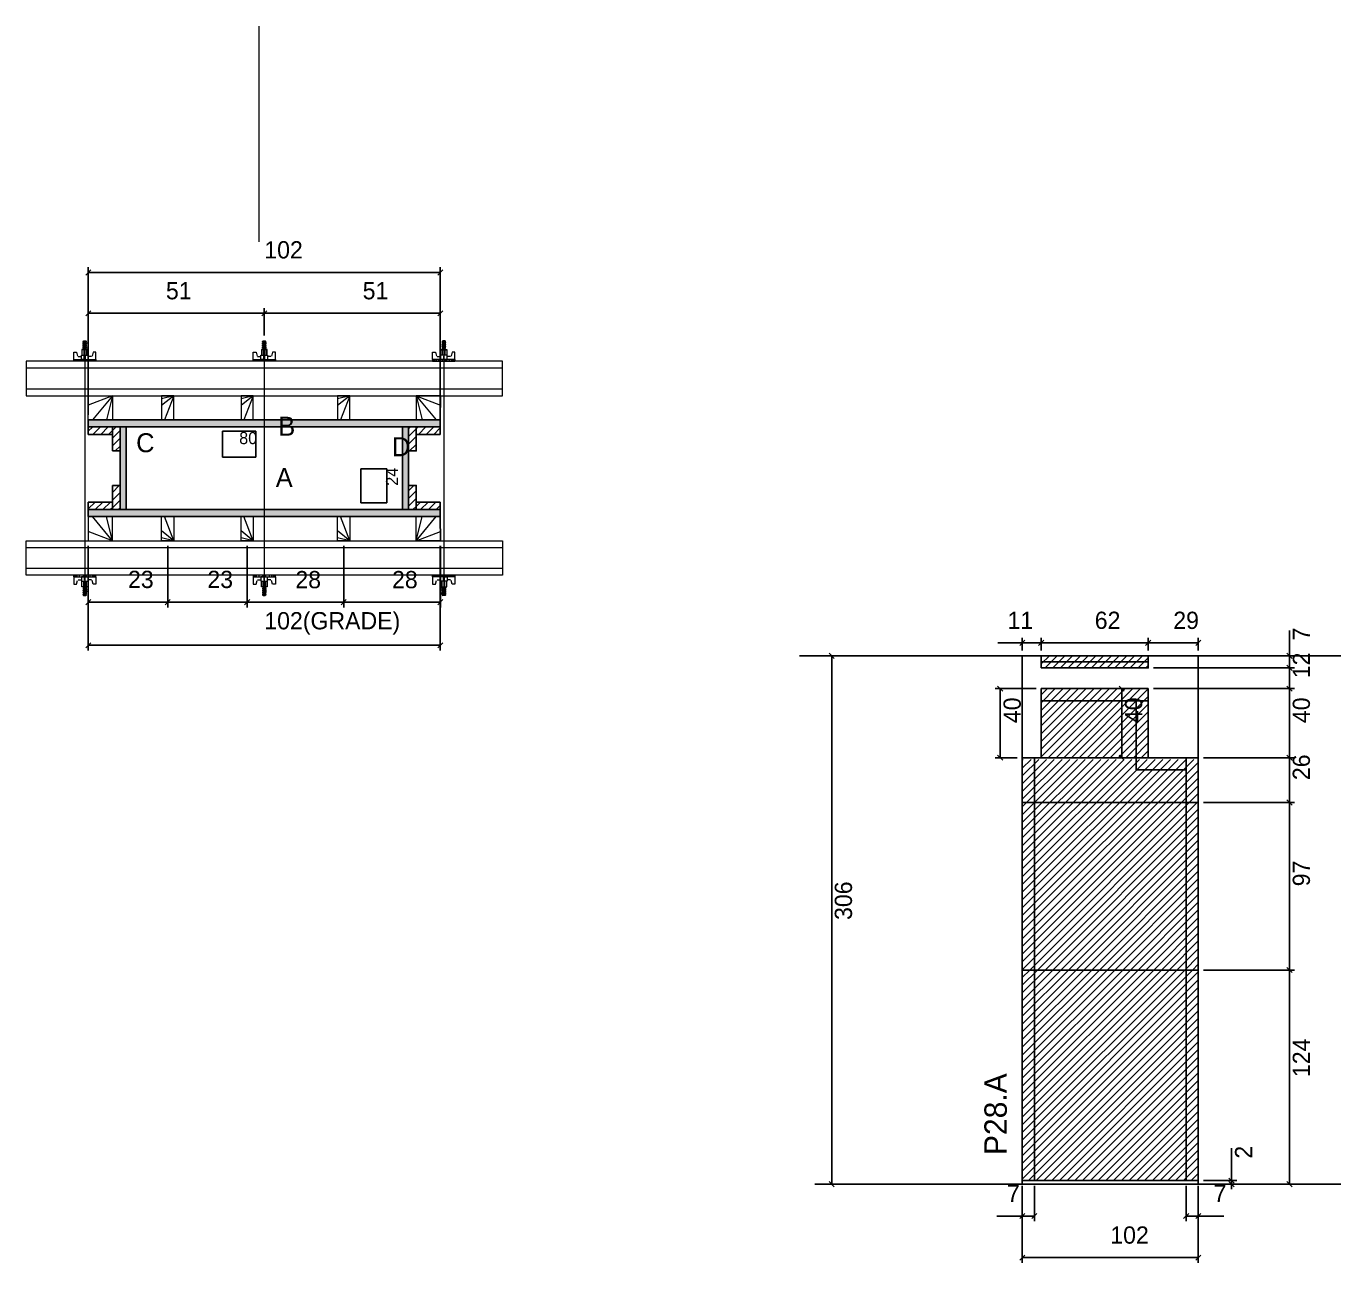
# Model space of a CAD drawing. Header units: metres. Extents: x 4162 to 5533, y 2796 to 3513.
# Drawn here: x 4162 to 4920, y 2796 to 3513 of the extents above; entities that cross this region are included whole.
import ezdxf

# ---------------------------------------------------------------- set-up
doc = ezdxf.new("R2010")
doc.units = ezdxf.units.M
for name, color, linetype in [('CHAPA', 7, 'Continuous'), ('COTA', 7, 'Continuous'), ('Hachura', 7, 'Continuous'), ('Madeira', 7, 'Continuous'), ('NIVEL 2° PAV.', 7, 'Continuous'), ('Nível', 7, 'Continuous'), ('Painéis', 7, 'Continuous'), ('Perfil Metálico', 7, 'Continuous'), ('SARR_2.2x7', 7, 'Continuous'), ('SARRAFO', 7, 'Continuous'), ('Texto Seção', 7, 'Continuous'), ('TEXTO_GERAL', 7, 'Continuous')]:
    doc.layers.add(name, color=color, linetype=linetype)

msp = doc.modelspace()

# ---------------------------------------------------------------- hatches: boundary and pattern name
at = {"layer": 'Hachura'}
h = msp.add_hatch(color=7, dxfattribs=at)
h.dxf.hatch_style = 1
h.paths.add_polyline_path([(4198.39, 3280.51), (4198.39, 3284.51), (4402.39, 3284.51), (4402.39, 3280.51), (4198.39, 3280.51)])
h = msp.add_hatch(color=7, dxfattribs=at)
h.dxf.hatch_style = 1
h.paths.add_polyline_path([(4198.39, 3280.51), (4198.39, 3284.51), (4402.39, 3284.51), (4402.39, 3280.51), (4198.39, 3280.51)])
h = msp.add_hatch(dxfattribs=at)
h.set_pattern_fill('ANSI31')
h.paths.add_polyline_path([(4212.39, 3280.51), (4212.39, 3276.11), (4198.39, 3276.11), (4198.39, 3280.51), (4212.39, 3280.51)])
h = msp.add_hatch(dxfattribs=at)
h.set_pattern_fill('ANSI31')
h.paths.add_polyline_path([(4216.79, 3280.51), (4212.39, 3280.51), (4212.39, 3266.51), (4216.79, 3266.51), (4216.79, 3280.51)])
h = msp.add_hatch(color=7, dxfattribs=at)
h.dxf.hatch_style = 1
h.paths.add_polyline_path([(4220.39, 3280.51), (4216.79, 3280.51), (4216.79, 3232.51), (4220.39, 3232.51), (4220.39, 3280.51)])
h = msp.add_hatch(color=7, dxfattribs=at)
h.dxf.hatch_style = 1
h.paths.add_polyline_path([(4220.39, 3280.51), (4216.79, 3280.51), (4216.79, 3232.51), (4220.39, 3232.51), (4220.39, 3280.51)])
h = msp.add_hatch(color=7, dxfattribs=at)
h.dxf.hatch_style = 1
h.paths.add_polyline_path([(4383.99, 3280.51), (4380.39, 3280.51), (4380.39, 3232.51), (4383.99, 3232.51), (4383.99, 3280.51)])
h = msp.add_hatch(color=7, dxfattribs=at)
h.dxf.hatch_style = 1
h.paths.add_polyline_path([(4383.99, 3280.51), (4380.39, 3280.51), (4380.39, 3232.51), (4383.99, 3232.51), (4383.99, 3280.51)])
h = msp.add_hatch(dxfattribs=at)
h.set_pattern_fill('ANSI31')
h.paths.add_polyline_path([(4388.39, 3280.51), (4383.99, 3280.51), (4383.99, 3266.51), (4388.39, 3266.51), (4388.39, 3280.51)])
h = msp.add_hatch(dxfattribs=at)
h.set_pattern_fill('ANSI31')
h.paths.add_polyline_path([(4388.39, 3280.51), (4388.39, 3276.11), (4402.39, 3276.11), (4402.39, 3280.51), (4388.39, 3280.51)])
h = msp.add_hatch(dxfattribs=at)
h.set_pattern_fill('ANSI31')
h.paths.add_polyline_path([(4216.79, 3232.51), (4212.39, 3232.51), (4212.39, 3246.51), (4216.79, 3246.51), (4216.79, 3232.51)])
h = msp.add_hatch(dxfattribs=at)
h.set_pattern_fill('ANSI31')
h.paths.add_polyline_path([(4388.39, 3232.51), (4383.99, 3232.51), (4383.99, 3246.51), (4388.39, 3246.51), (4388.39, 3232.51)])
h = msp.add_hatch(dxfattribs=at)
h.set_pattern_fill('ANSI31')
h.paths.add_polyline_path([(4212.39, 3232.51), (4212.39, 3236.91), (4198.39, 3236.91), (4198.39, 3232.51), (4212.39, 3232.51)])
h = msp.add_hatch(dxfattribs=at)
h.set_pattern_fill('ANSI31')
h.paths.add_polyline_path([(4388.39, 3232.51), (4388.39, 3236.91), (4402.39, 3236.91), (4402.39, 3232.51), (4388.39, 3232.51)])
h = msp.add_hatch(color=7, dxfattribs=at)
h.dxf.hatch_style = 1
h.paths.add_polyline_path([(4198.39, 3232.51), (4198.39, 3228.51), (4402.39, 3228.51), (4402.39, 3232.51), (4198.39, 3232.51)])
h = msp.add_hatch(color=7, dxfattribs=at)
h.dxf.hatch_style = 1
h.paths.add_polyline_path([(4198.39, 3232.51), (4198.39, 3228.51), (4402.39, 3228.51), (4402.39, 3232.51), (4198.39, 3232.51)])
h = msp.add_hatch(dxfattribs=at)
h.set_pattern_fill('ANSI31')
h.paths.add_polyline_path([(4812.61, 3147.85), (4750.61, 3147.85), (4750.61, 3140.85), (4812.61, 3140.85), (4812.61, 3147.85)])
h = msp.add_hatch(dxfattribs=at)
h.set_pattern_fill('ANSI31')
h.paths.add_polyline_path([(4812.61, 3128.85), (4750.61, 3128.85), (4750.61, 3088.85), (4812.61, 3088.85), (4812.61, 3128.85)])
h = msp.add_hatch(dxfattribs=at)
h.set_pattern_fill('ANSI31')
h.paths.add_polyline_path([(4841.61, 3087.85), (4739.61, 3087.85), (4739.61, 2965.85), (4841.61, 2965.85), (4841.61, 3087.85)])
h = msp.add_hatch(dxfattribs=at)
h.set_pattern_fill('ANSI31')
h.paths.add_polyline_path([(4841.61, 2965.85), (4739.61, 2965.85), (4739.61, 2843.85), (4841.61, 2843.85), (4841.61, 2965.85)])

# ---------------------------------------------------------------- linework, layer by layer
at = {"layer": 'CHAPA', "color": 1, "lineweight": 25}
for points in [[(4198.39, 3280.51), (4198.39, 3284.51), (4402.39, 3284.51), (4402.39, 3280.51)], [(4198.39, 3280.51), (4198.39, 3284.51), (4402.39, 3284.51), (4402.39, 3280.51)], [(4220.39, 3280.51), (4216.79, 3280.51), (4216.79, 3232.51), (4220.39, 3232.51)], [(4220.39, 3280.51), (4216.79, 3280.51), (4216.79, 3232.51), (4220.39, 3232.51)], [(4383.99, 3280.51), (4380.39, 3280.51), (4380.39, 3232.51), (4383.99, 3232.51)], [(4383.99, 3280.51), (4380.39, 3280.51), (4380.39, 3232.51), (4383.99, 3232.51)], [(4198.39, 3232.51), (4198.39, 3228.51), (4402.39, 3228.51), (4402.39, 3232.51)], [(4198.39, 3232.51), (4198.39, 3228.51), (4402.39, 3228.51), (4402.39, 3232.51)]]:
    msp.add_lwpolyline(points, close=True, dxfattribs=at)
at = {"layer": 'COTA', "color": 241, "lineweight": 25}
for p, q in [((4198.39, 3287.51), (4198.39, 3372.92)), ((4402.39, 3287.51), (4402.39, 3372.92)), ((4402.39, 3369.92), (4198.39, 3369.92)), ((4198.39, 3321.51), (4198.39, 3349.24)), ((4198.39, 3346.24), (4300.39, 3346.24)), ((4300.39, 3333.32), (4300.39, 3349.24)), ((4300.39, 3333.32), (4300.39, 3349.24)), ((4402.39, 3346.24), (4300.39, 3346.24)), ((4402.39, 3321.51), (4402.39, 3349.24)), ((4198.39, 3211.51), (4198.39, 3150.95)), ((4198.41, 3211.5), (4198.41, 3175.89)), ((4244.4, 3211.5), (4244.4, 3175.89)), ((4244.4, 3211.5), (4244.4, 3175.89)), ((4290.41, 3211.5), (4290.41, 3175.89)), ((4290.41, 3211.5), (4290.41, 3175.89)), ((4346.4, 3211.5), (4346.4, 3175.89)), ((4346.4, 3211.5), (4346.4, 3175.89)), ((4402.39, 3211.51), (4402.39, 3150.95)), ((4402.4, 3211.5), (4402.4, 3175.89)), ((4198.41, 3178.89), (4244.4, 3178.89)), ((4244.4, 3178.89), (4290.41, 3178.89)), ((4290.41, 3178.89), (4346.4, 3178.89)), ((4346.4, 3178.89), (4402.4, 3178.89)), ((4402.39, 3153.95), (4198.39, 3153.95)), ((4841.61, 3147.85), (4739.61, 3147.85)), ((4739.61, 3088.85), (4739.61, 3147.85)), ((4841.61, 3088.85), (4841.61, 3147.85))]:
    msp.add_line(p, q, dxfattribs=at)
at = {"layer": 'COTA', "color": 0, "lineweight": 25}
for p, q in [((4199.89, 3371.42), (4196.89, 3368.42)), ((4400.89, 3368.42), (4403.89, 3371.42)), ((4199.89, 3347.74), (4196.89, 3344.74)), ((4301.89, 3347.74), (4298.89, 3344.74)), ((4298.89, 3344.74), (4301.89, 3347.74)), ((4400.89, 3344.74), (4403.89, 3347.74)), ((4199.91, 3180.39), (4196.91, 3177.39)), ((4242.9, 3177.39), (4245.9, 3180.39)), ((4245.9, 3180.39), (4242.9, 3177.39)), ((4288.91, 3177.39), (4291.91, 3180.39)), ((4291.91, 3180.39), (4288.91, 3177.39)), ((4344.9, 3177.39), (4347.9, 3180.39)), ((4347.9, 3180.39), (4344.9, 3177.39)), ((4400.9, 3177.39), (4403.9, 3180.39)), ((4199.89, 3155.45), (4196.89, 3152.45)), ((4400.89, 3152.45), (4403.89, 3155.45)), ((4741.11, 3156.83), (4738.11, 3153.83)), ((4749.11, 3153.83), (4752.11, 3156.83)), ((4752.11, 3156.83), (4749.11, 3153.83)), ((4811.11, 3153.83), (4814.11, 3156.83)), ((4814.11, 3156.83), (4811.11, 3153.83)), ((4840.11, 3153.83), (4843.11, 3156.83)), ((4895.91, 3146.35), (4892.91, 3149.35)), ((4895.91, 3139.35), (4892.91, 3142.35)), ((4892.91, 3142.35), (4895.91, 3139.35)), ((4728.34, 3127.35), (4725.34, 3130.35)), ((4798.73, 3127.35), (4795.73, 3130.35)), ((4895.91, 3127.35), (4892.91, 3130.35)), ((4892.91, 3130.35), (4895.91, 3127.35)), ((4725.34, 3090.35), (4728.34, 3087.35)), ((4795.73, 3090.35), (4798.73, 3087.35)), ((4892.91, 3090.35), (4895.91, 3087.35)), ((4895.91, 3061.35), (4892.91, 3064.35)), ((4892.91, 2967.35), (4895.91, 2964.35)), ((4895.91, 2964.35), (4892.91, 2967.35)), ((4859.36, 2845.35), (4862.36, 2842.35)), ((4862.36, 2840.35), (4859.36, 2843.35)), ((4892.91, 2843.35), (4895.91, 2840.35)), ((4741.11, 2824.84), (4738.11, 2821.84)), ((4745.11, 2821.84), (4748.11, 2824.84)), ((4836.11, 2824.84), (4833.11, 2821.84)), ((4840.11, 2821.84), (4843.11, 2824.84)), ((4741.11, 2800.74), (4738.11, 2797.74)), ((4840.11, 2797.74), (4843.11, 2800.74))]:
    msp.add_line(p, q, dxfattribs=at)
at = {"layer": 'COTA', "color": 180, "lineweight": 25}
for p, q in [((4295.5, 3277.97), (4276.17, 3277.97)), ((4276.17, 3277.97), (4276.17, 3262.97)), ((4295.5, 3262.97), (4295.5, 3277.97)), ((4276.17, 3262.97), (4295.5, 3262.97)), ((4371.39, 3256.2), (4356.39, 3256.2)), ((4356.39, 3256.2), (4356.39, 3236.53)), ((4371.39, 3236.53), (4371.39, 3256.2)), ((4356.39, 3236.53), (4371.39, 3236.53))]:
    msp.add_line(p, q, dxfattribs=at)
at = {"layer": 'COTA', "color": 4, "lineweight": 25}
for p, q in [((4894.41, 3147.85), (4894.41, 3162.58)), ((4739.61, 3155.33), (4725.52, 3155.33)), ((4739.61, 3150.85), (4739.61, 3158.33)), ((4750.61, 3155.33), (4739.61, 3155.33)), ((4750.61, 3150.85), (4750.61, 3158.33)), ((4750.61, 3150.85), (4750.61, 3158.33)), ((4812.61, 3155.33), (4750.61, 3155.33)), ((4812.61, 3150.85), (4812.61, 3158.33)), ((4812.61, 3150.85), (4812.61, 3158.33)), ((4812.61, 3155.33), (4841.61, 3155.33)), ((4841.61, 3150.85), (4841.61, 3158.33)), ((4844.61, 3147.85), (4897.41, 3147.85)), ((4894.41, 3140.85), (4894.41, 3147.85)), ((4815.61, 3140.85), (4897.41, 3140.85)), ((4815.61, 3140.85), (4897.41, 3140.85)), ((4894.41, 3128.85), (4894.41, 3140.85)), ((4747.61, 3128.85), (4723.84, 3128.85)), ((4726.84, 3088.85), (4726.84, 3128.85)), ((4809.61, 3128.85), (4794.23, 3128.85)), ((4797.23, 3128.85), (4797.23, 3088.85)), ((4815.61, 3128.85), (4897.41, 3128.85)), ((4815.61, 3128.85), (4897.41, 3128.85)), ((4894.41, 3088.85), (4894.41, 3128.85)), ((4736.61, 3088.85), (4723.84, 3088.85)), ((4802.61, 3088.85), (4794.23, 3088.85)), ((4844.61, 3088.85), (4897.41, 3088.85)), ((4844.61, 3062.85), (4897.41, 3062.85)), ((4894.41, 2965.85), (4894.41, 3062.85)), ((4844.61, 2965.85), (4897.41, 2965.85)), ((4844.61, 2965.85), (4897.41, 2965.85)), ((4894.41, 2841.85), (4894.41, 2965.85)), ((4860.86, 2843.85), (4860.86, 2862.65)), ((4844.61, 2843.85), (4863.86, 2843.85)), ((4844.61, 2841.85), (4863.86, 2841.85)), ((4844.61, 2841.85), (4897.41, 2841.85)), ((4860.86, 2841.85), (4860.86, 2843.85)), ((4860.86, 2841.85), (4860.86, 2838.85)), ((4739.61, 2840.85), (4739.61, 2796.24)), ((4739.61, 2838.85), (4739.61, 2820.34)), ((4746.61, 2840.85), (4746.61, 2820.34)), ((4834.61, 2840.85), (4834.61, 2820.34)), ((4841.61, 2840.85), (4841.61, 2796.24)), ((4841.61, 2838.85), (4841.61, 2820.34)), ((4739.61, 2823.34), (4724.87, 2823.34)), ((4746.61, 2823.34), (4739.61, 2823.34)), ((4834.61, 2823.34), (4841.61, 2823.34)), ((4841.61, 2823.34), (4856.34, 2823.34)), ((4841.61, 2799.24), (4739.61, 2799.24))]:
    msp.add_line(p, q, dxfattribs=at)
at = {"layer": 'Hachura', "color": 0, "lineweight": 9}
for p, q in [((4197.39, 3328.27), (4195.25, 3329.34)), ((4197.39, 3327.11), (4195.25, 3328.18)), ((4197.39, 3325.95), (4195.25, 3327.02)), ((4195.28, 3329.58), (4197.45, 3328.5)), ((4195.28, 3328.42), (4197.45, 3327.34)), ((4195.28, 3327.26), (4197.45, 3326.17)), ((4195.35, 3329.99), (4195.67, 3330.32)), ((4195.35, 3329.67), (4195.35, 3329.99)), ((4197.29, 3329.99), (4195.35, 3329.99)), ((4195.35, 3329.67), (4197.29, 3328.7)), ((4195.35, 3329.67), (4197.29, 3328.7)), ((4195.35, 3328.51), (4195.35, 3329.16)), ((4197.29, 3328.19), (4195.35, 3329.16)), ((4195.35, 3328.51), (4197.29, 3327.54)), ((4195.35, 3327.35), (4195.35, 3328)), ((4197.29, 3327.03), (4195.35, 3328)), ((4195.35, 3327.78), (4195.35, 3328)), ((4195.35, 3327.35), (4197.29, 3326.38)), ((4195.35, 3326.19), (4195.35, 3326.83)), ((4197.29, 3325.87), (4195.35, 3326.83)), ((4195.67, 3330.32), (4196.96, 3330.32)), ((4197.29, 3329.35), (4196, 3329.99)), ((4197.39, 3329.43), (4196.26, 3329.99)), ((4196.77, 3329.99), (4197.45, 3329.66)), ((4197.29, 3329.99), (4196.96, 3330.32)), ((4197.03, 3329.99), (4197.29, 3329.87)), ((4197.29, 3329.35), (4197.29, 3328.7)), ((4197.29, 3327.54), (4197.29, 3328.19)), ((4197.29, 3326.82), (4197.29, 3327.03)), ((4197.29, 3326.82), (4197.29, 3326.38)), ((4301.39, 3328.27), (4299.25, 3329.34)), ((4301.39, 3327.11), (4299.25, 3328.18)), ((4301.39, 3325.95), (4299.25, 3327.02)), ((4299.28, 3329.58), (4301.45, 3328.5)), ((4299.28, 3328.42), (4301.45, 3327.34)), ((4299.28, 3327.26), (4301.45, 3326.17)), ((4299.35, 3329.99), (4299.67, 3330.32)), ((4299.35, 3329.67), (4299.35, 3329.99)), ((4301.29, 3329.99), (4299.35, 3329.99)), ((4299.35, 3329.67), (4301.29, 3328.7)), ((4299.35, 3329.67), (4301.29, 3328.7)), ((4299.35, 3328.51), (4299.35, 3329.16)), ((4301.29, 3328.19), (4299.35, 3329.16)), ((4299.35, 3328.51), (4301.29, 3327.54)), ((4299.35, 3327.35), (4299.35, 3328)), ((4301.29, 3327.03), (4299.35, 3328)), ((4299.35, 3327.78), (4299.35, 3328)), ((4299.35, 3327.35), (4301.29, 3326.38)), ((4299.35, 3326.19), (4299.35, 3326.83)), ((4301.29, 3325.87), (4299.35, 3326.83)), ((4299.67, 3330.32), (4300.96, 3330.32)), ((4301.29, 3329.35), (4300, 3329.99)), ((4301.39, 3329.43), (4300.26, 3329.99)), ((4300.77, 3329.99), (4301.45, 3329.66)), ((4301.29, 3329.99), (4300.96, 3330.32)), ((4301.03, 3329.99), (4301.29, 3329.87)), ((4301.29, 3329.35), (4301.29, 3328.7)), ((4301.29, 3327.54), (4301.29, 3328.19)), ((4301.29, 3326.82), (4301.29, 3327.03)), ((4301.29, 3326.82), (4301.29, 3326.38)), ((4404, 3329.99), (4403.33, 3329.66)), ((4405.49, 3329.58), (4403.33, 3328.5)), ((4405.49, 3328.42), (4403.33, 3327.34)), ((4405.49, 3327.26), (4403.33, 3326.17)), ((4403.39, 3329.43), (4404.52, 3329.99)), ((4403.39, 3328.27), (4405.53, 3329.34)), ((4403.39, 3327.11), (4405.53, 3328.18)), ((4403.39, 3325.95), (4405.53, 3327.02)), ((4403.49, 3329.99), (4403.81, 3330.32)), ((4403.74, 3329.99), (4403.49, 3329.87)), ((4403.49, 3329.35), (4404.78, 3329.99)), ((4403.49, 3329.99), (4405.42, 3329.99)), ((4405.42, 3329.67), (4403.49, 3328.7)), ((4405.42, 3329.67), (4403.49, 3328.7)), ((4403.49, 3329.35), (4403.49, 3328.7)), ((4403.49, 3328.19), (4405.42, 3329.16)), ((4405.42, 3328.51), (4403.49, 3327.54)), ((4403.49, 3327.54), (4403.49, 3328.19)), ((4403.49, 3327.03), (4405.42, 3328)), ((4405.42, 3327.35), (4403.49, 3326.38)), ((4403.49, 3326.82), (4403.49, 3327.03)), ((4403.49, 3325.87), (4405.42, 3326.83)), ((4403.49, 3326.82), (4403.49, 3326.38)), ((4405.1, 3330.32), (4403.81, 3330.32)), ((4405.42, 3329.99), (4405.1, 3330.32)), ((4405.42, 3329.67), (4405.42, 3329.99)), ((4405.42, 3328.51), (4405.42, 3329.16)), ((4405.42, 3327.35), (4405.42, 3328)), ((4405.42, 3327.78), (4405.42, 3328)), ((4405.42, 3326.19), (4405.42, 3326.83)), ((4189.94, 3323.67), (4191.61, 3323.67)), ((4189.94, 3318.51), (4189.94, 3323.65)), ((4189.94, 3319.42), (4202.83, 3319.42)), ((4189.94, 3319.42), (4195.1, 3319.42)), ((4190.08, 3319.44), (4190.08, 3318.51)), ((4190.29, 3319.44), (4190.29, 3318.51)), ((4190.62, 3319.44), (4190.62, 3318.51)), ((4191.09, 3319.44), (4191.09, 3318.51)), ((4191.61, 3323.67), (4192.19, 3321.46)), ((4191.93, 3319.44), (4191.93, 3318.51)), ((4192.51, 3321.22), (4194.45, 3321.22)), ((4193.35, 3319.44), (4193.35, 3318.51)), ((4194.45, 3322), (4198.32, 3322)), ((4194.45, 3319.42), (4194.45, 3322)), ((4196.38, 3319.42), (4194.45, 3319.42)), ((4198.06, 3325.22), (4194.71, 3325.22)), ((4194.71, 3325.22), (4194.71, 3322)), ((4198.06, 3325.15), (4194.71, 3325.15)), ((4195.1, 3319.42), (4195.74, 3319.42)), ((4196.51, 3325.22), (4195.25, 3325.86)), ((4195.35, 3326.19), (4197.29, 3325.22)), ((4196.26, 3325.22), (4195.35, 3325.67)), ((4195.35, 3325.22), (4195.35, 3325.67)), ((4195.43, 3319.1), (4195.43, 3319.31)), ((4195.43, 3318.66), (4195.43, 3319.1)), ((4195.74, 3325.22), (4195.74, 3322)), ((4196.07, 3319.42), (4196.07, 3321.42)), ((4196.38, 3319.42), (4196.38, 3318.51)), ((4196.59, 3321.42), (4196.59, 3319.42)), ((4197.29, 3325.87), (4197.29, 3325.22)), ((4197.29, 3325.22), (4197.29, 3322)), ((4197.36, 3319.29), (4197.36, 3318.86)), ((4198.06, 3322), (4198.06, 3325.22)), ((4198.32, 3322), (4198.06, 3322)), ((4198.32, 3322), (4198.06, 3322)), ((4198.32, 3322), (4198.32, 3319.42)), ((4200.26, 3321.22), (4198.32, 3321.22)), ((4199.41, 3319.44), (4199.41, 3318.51)), ((4201.16, 3323.67), (4200.58, 3321.46)), ((4200.84, 3319.44), (4200.84, 3318.51)), ((4202.83, 3323.67), (4201.16, 3323.67)), ((4201.69, 3319.44), (4201.69, 3318.51)), ((4202.15, 3319.44), (4202.15, 3318.51)), ((4202.49, 3319.44), (4202.49, 3318.51)), ((4202.7, 3319.44), (4202.7, 3318.51)), ((4202.83, 3319.42), (4202.83, 3323.67)), ((4202.83, 3319.42), (4202.83, 3318.51)), ((4293.94, 3323.67), (4295.61, 3323.67)), ((4293.94, 3318.51), (4293.94, 3323.65)), ((4293.94, 3319.42), (4306.83, 3319.42)), ((4293.94, 3319.42), (4299.1, 3319.42)), ((4294.08, 3319.44), (4294.08, 3318.51)), ((4294.29, 3319.44), (4294.29, 3318.51)), ((4294.62, 3319.44), (4294.62, 3318.51)), ((4295.09, 3319.44), (4295.09, 3318.51)), ((4295.61, 3323.67), (4296.19, 3321.46)), ((4295.93, 3319.44), (4295.93, 3318.51)), ((4296.51, 3321.22), (4298.45, 3321.22)), ((4297.35, 3319.44), (4297.35, 3318.51)), ((4298.45, 3322), (4302.32, 3322)), ((4298.45, 3319.42), (4298.45, 3322)), ((4300.39, 3319.42), (4298.45, 3319.42)), ((4302.06, 3325.22), (4298.71, 3325.22)), ((4298.71, 3325.22), (4298.71, 3322)), ((4302.06, 3325.15), (4298.71, 3325.15)), ((4299.1, 3319.42), (4299.74, 3319.42)), ((4300.51, 3325.22), (4299.25, 3325.86)), ((4299.35, 3326.19), (4301.29, 3325.22)), ((4300.26, 3325.22), (4299.35, 3325.67)), ((4299.35, 3325.22), (4299.35, 3325.67)), ((4299.43, 3319.1), (4299.43, 3319.31)), ((4299.43, 3318.66), (4299.43, 3319.1)), ((4299.74, 3325.22), (4299.74, 3322)), ((4300.07, 3319.42), (4300.07, 3321.42)), ((4300.38, 3319.42), (4300.38, 3318.51)), ((4300.59, 3321.42), (4300.59, 3319.42)), ((4301.29, 3325.87), (4301.29, 3325.22)), ((4301.29, 3325.22), (4301.29, 3322)), ((4301.36, 3319.29), (4301.36, 3318.86)), ((4302.06, 3322), (4302.06, 3325.22)), ((4302.32, 3322), (4302.06, 3322)), ((4302.32, 3322), (4302.06, 3322)), ((4302.32, 3322), (4302.32, 3319.42)), ((4304.26, 3321.22), (4302.32, 3321.22)), ((4303.41, 3319.44), (4303.41, 3318.51)), ((4305.16, 3323.67), (4304.58, 3321.46)), ((4304.84, 3319.44), (4304.84, 3318.51)), ((4306.83, 3323.67), (4305.16, 3323.67)), ((4305.69, 3319.44), (4305.69, 3318.51)), ((4306.15, 3319.44), (4306.15, 3318.51)), ((4306.49, 3319.44), (4306.49, 3318.51)), ((4306.7, 3319.44), (4306.7, 3318.51)), ((4306.83, 3319.42), (4306.83, 3323.67)), ((4306.83, 3319.42), (4306.83, 3318.51)), ((4397.94, 3319.42), (4397.94, 3323.67)), ((4397.94, 3323.67), (4399.62, 3323.67)), ((4410.84, 3319.42), (4397.94, 3319.42)), ((4397.94, 3319.42), (4397.94, 3318.51)), ((4398.08, 3319.44), (4398.08, 3318.51)), ((4398.29, 3319.44), (4398.29, 3318.51)), ((4398.62, 3319.44), (4398.62, 3318.51)), ((4399.09, 3319.44), (4399.09, 3318.51)), ((4399.62, 3323.67), (4400.2, 3321.46)), ((4399.93, 3319.44), (4399.93, 3318.51)), ((4400.51, 3321.22), (4402.46, 3321.22)), ((4401.36, 3319.44), (4401.36, 3318.51)), ((4406.32, 3322), (4402.45, 3322)), ((4402.45, 3322), (4402.45, 3319.42)), ((4402.45, 3322), (4402.71, 3322)), ((4402.45, 3322), (4402.71, 3322)), ((4402.71, 3325.22), (4406.07, 3325.22)), ((4402.71, 3322), (4402.71, 3325.22)), ((4402.71, 3325.15), (4406.07, 3325.15)), ((4403.41, 3319.29), (4403.41, 3318.86)), ((4405.42, 3326.19), (4403.49, 3325.22)), ((4403.49, 3325.87), (4403.49, 3325.22)), ((4403.49, 3325.22), (4403.49, 3322)), ((4404.19, 3321.42), (4404.19, 3319.42)), ((4404.26, 3325.22), (4405.53, 3325.86)), ((4404.39, 3319.42), (4406.32, 3319.42)), ((4404.39, 3319.42), (4404.39, 3318.51)), ((4404.52, 3325.22), (4405.42, 3325.67)), ((4404.7, 3319.42), (4404.7, 3321.42)), ((4405.03, 3325.22), (4405.03, 3322)), ((4405.68, 3319.42), (4405.03, 3319.42)), ((4405.35, 3319.1), (4405.35, 3319.31)), ((4405.35, 3318.66), (4405.35, 3319.1)), ((4405.42, 3325.22), (4405.42, 3325.67)), ((4410.84, 3319.42), (4405.68, 3319.42)), ((4406.07, 3325.22), (4406.07, 3322)), ((4406.32, 3319.42), (4406.32, 3322)), ((4408.27, 3321.22), (4406.32, 3321.22)), ((4407.43, 3319.44), (4407.43, 3318.51)), ((4409.16, 3323.67), (4408.58, 3321.46)), ((4408.84, 3319.44), (4408.84, 3318.51)), ((4410.84, 3323.67), (4409.16, 3323.67)), ((4409.69, 3319.44), (4409.69, 3318.51)), ((4410.15, 3319.44), (4410.15, 3318.51)), ((4410.49, 3319.44), (4410.49, 3318.51)), ((4410.7, 3319.44), (4410.7, 3318.51)), ((4410.83, 3318.51), (4410.83, 3323.65)), ((4202.83, 3318.51), (4189.94, 3318.51)), ((4201.88, 3318.51), (4194.07, 3318.51)), ((4306.83, 3318.51), (4293.94, 3318.51)), ((4305.88, 3318.51), (4298.07, 3318.51)), ((4397.94, 3318.51), (4410.83, 3318.51)), ((4398.89, 3318.51), (4406.71, 3318.51)), ((4202.83, 3194.51), (4189.94, 3194.51)), ((4189.94, 3194.51), (4189.94, 3189.38)), ((4189.94, 3193.61), (4202.83, 3193.61)), ((4189.94, 3193.61), (4195.1, 3193.61)), ((4190.08, 3193.59), (4190.08, 3194.52)), ((4190.29, 3193.59), (4190.29, 3194.52)), ((4190.62, 3193.59), (4190.62, 3194.52)), ((4191.09, 3193.59), (4191.09, 3194.52)), ((4191.61, 3189.36), (4192.19, 3191.57)), ((4191.93, 3193.59), (4191.93, 3194.52)), ((4192.51, 3191.81), (4194.45, 3191.81)), ((4193.35, 3193.59), (4193.35, 3194.52)), ((4201.88, 3194.51), (4194.07, 3194.51)), ((4196.39, 3193.61), (4194.45, 3193.61)), ((4194.45, 3193.61), (4194.45, 3191.03)), ((4194.45, 3191.03), (4198.32, 3191.03)), ((4194.71, 3187.81), (4194.71, 3191.03)), ((4195.1, 3193.61), (4195.74, 3193.61)), ((4195.43, 3194.36), (4195.43, 3193.93)), ((4195.43, 3193.93), (4195.43, 3193.72)), ((4195.74, 3187.81), (4195.74, 3191.03)), ((4196.07, 3193.61), (4196.07, 3191.61)), ((4196.38, 3193.61), (4196.38, 3194.51)), ((4196.59, 3191.61), (4196.59, 3193.61)), ((4197.29, 3187.81), (4197.29, 3191.03)), ((4197.36, 3193.74), (4197.36, 3194.17)), ((4198.06, 3191.03), (4198.06, 3187.81)), ((4198.32, 3191.03), (4198.06, 3191.03)), ((4198.32, 3191.03), (4198.06, 3191.03)), ((4198.32, 3191.03), (4198.32, 3193.61)), ((4200.26, 3191.81), (4198.32, 3191.81)), ((4199.41, 3193.59), (4199.41, 3194.51)), ((4201.16, 3189.36), (4200.58, 3191.57)), ((4200.84, 3193.59), (4200.84, 3194.52)), ((4201.69, 3193.59), (4201.69, 3194.52)), ((4202.15, 3193.59), (4202.15, 3194.52)), ((4202.49, 3193.59), (4202.49, 3194.52)), ((4202.7, 3193.59), (4202.7, 3194.52)), ((4202.83, 3193.61), (4202.83, 3194.51)), ((4202.83, 3193.61), (4202.83, 3189.36)), ((4306.84, 3194.51), (4293.94, 3194.51)), ((4293.94, 3194.51), (4293.94, 3189.38)), ((4293.94, 3193.61), (4306.84, 3193.61)), ((4293.94, 3193.61), (4299.1, 3193.61)), ((4294.08, 3193.59), (4294.08, 3194.52)), ((4294.29, 3193.59), (4294.29, 3194.52)), ((4294.63, 3193.59), (4294.63, 3194.52)), ((4295.09, 3193.59), (4295.09, 3194.52)), ((4295.61, 3189.36), (4296.2, 3191.57)), ((4295.93, 3193.59), (4295.93, 3194.52)), ((4296.51, 3191.81), (4298.45, 3191.81)), ((4297.35, 3193.59), (4297.35, 3194.52)), ((4305.88, 3194.51), (4298.07, 3194.51)), ((4300.39, 3193.61), (4298.45, 3193.61)), ((4298.45, 3193.61), (4298.45, 3191.03)), ((4298.45, 3191.03), (4302.32, 3191.03)), ((4298.71, 3187.81), (4298.71, 3191.03)), ((4299.1, 3193.61), (4299.74, 3193.61)), ((4299.43, 3194.36), (4299.43, 3193.93)), ((4299.43, 3193.93), (4299.43, 3193.72)), ((4299.74, 3187.81), (4299.74, 3191.03)), ((4300.07, 3193.61), (4300.07, 3191.61)), ((4300.38, 3193.61), (4300.38, 3194.51)), ((4300.59, 3191.61), (4300.59, 3193.61)), ((4301.29, 3187.81), (4301.29, 3191.03)), ((4301.36, 3193.74), (4301.36, 3194.17)), ((4302.06, 3191.03), (4302.06, 3187.81)), ((4302.32, 3191.03), (4302.06, 3191.03)), ((4302.32, 3191.03), (4302.06, 3191.03)), ((4302.32, 3191.03), (4302.32, 3193.61)), ((4304.26, 3191.81), (4302.32, 3191.81)), ((4303.41, 3193.59), (4303.41, 3194.51)), ((4305.16, 3189.36), (4304.58, 3191.57)), ((4304.84, 3193.59), (4304.84, 3194.52)), ((4305.69, 3193.59), (4305.69, 3194.52)), ((4306.15, 3193.59), (4306.15, 3194.52)), ((4306.49, 3193.59), (4306.49, 3194.52)), ((4306.7, 3193.59), (4306.7, 3194.52)), ((4306.84, 3193.61), (4306.84, 3194.51)), ((4306.84, 3193.61), (4306.84, 3189.36)), ((4397.94, 3194.51), (4410.83, 3194.51)), ((4397.94, 3193.61), (4397.94, 3194.51)), ((4410.84, 3193.61), (4397.94, 3193.61)), ((4397.94, 3193.61), (4397.94, 3189.36)), ((4398.08, 3193.59), (4398.08, 3194.52)), ((4398.29, 3193.59), (4398.29, 3194.52)), ((4398.62, 3193.59), (4398.62, 3194.52)), ((4398.89, 3194.51), (4406.71, 3194.51)), ((4399.09, 3193.59), (4399.09, 3194.52)), ((4399.62, 3189.36), (4400.2, 3191.57)), ((4399.93, 3193.59), (4399.93, 3194.52)), ((4400.51, 3191.81), (4402.46, 3191.81)), ((4401.36, 3193.59), (4401.36, 3194.51)), ((4402.45, 3191.03), (4402.45, 3193.61)), ((4406.32, 3191.03), (4402.45, 3191.03)), ((4402.45, 3191.03), (4402.71, 3191.03)), ((4402.45, 3191.03), (4402.71, 3191.03)), ((4402.71, 3191.03), (4402.71, 3187.81)), ((4403.41, 3193.74), (4403.41, 3194.17)), ((4403.49, 3187.81), (4403.49, 3191.03)), ((4404.18, 3191.61), (4404.18, 3193.61)), ((4404.39, 3193.61), (4404.39, 3194.51)), ((4404.39, 3193.61), (4406.32, 3193.61)), ((4404.7, 3193.61), (4404.7, 3191.61)), ((4405.68, 3193.61), (4405.03, 3193.61)), ((4405.03, 3187.81), (4405.03, 3191.03)), ((4405.35, 3194.36), (4405.35, 3193.93)), ((4405.35, 3193.93), (4405.35, 3193.72)), ((4410.84, 3193.61), (4405.68, 3193.61)), ((4406.07, 3187.81), (4406.07, 3191.03)), ((4406.32, 3193.61), (4406.32, 3191.03)), ((4408.27, 3191.81), (4406.32, 3191.81)), ((4407.43, 3193.59), (4407.43, 3194.52)), ((4409.16, 3189.36), (4408.58, 3191.57)), ((4408.84, 3193.59), (4408.84, 3194.52)), ((4409.69, 3193.59), (4409.69, 3194.52)), ((4410.15, 3193.59), (4410.15, 3194.52)), ((4410.49, 3193.59), (4410.49, 3194.52)), ((4410.7, 3193.59), (4410.7, 3194.52)), ((4410.83, 3194.51), (4410.83, 3189.38)), ((4189.94, 3189.36), (4191.61, 3189.36)), ((4198.06, 3187.88), (4194.71, 3187.88)), ((4198.06, 3187.81), (4194.71, 3187.81)), ((4196.51, 3187.81), (4195.25, 3187.17)), ((4197.39, 3187.08), (4195.25, 3186.01)), ((4197.39, 3185.92), (4195.25, 3184.85)), ((4197.39, 3184.76), (4195.25, 3183.69)), ((4195.28, 3185.77), (4197.45, 3186.85)), ((4195.28, 3184.61), (4197.45, 3185.69)), ((4195.28, 3183.45), (4197.45, 3184.53)), ((4195.35, 3186.84), (4197.29, 3187.81)), ((4196.26, 3187.81), (4195.35, 3187.36)), ((4195.35, 3187.81), (4195.35, 3187.36)), ((4197.29, 3187.16), (4195.35, 3186.2)), ((4195.35, 3186.84), (4195.35, 3186.2)), ((4195.35, 3185.68), (4197.29, 3186.65)), ((4197.29, 3186), (4195.35, 3185.03)), ((4195.35, 3185.68), (4195.35, 3185.03)), ((4195.35, 3184.52), (4197.29, 3185.49)), ((4195.35, 3185.25), (4195.35, 3185.03)), ((4197.29, 3184.84), (4195.35, 3183.87)), ((4195.35, 3184.52), (4195.35, 3183.87)), ((4195.35, 3183.36), (4197.29, 3184.32)), ((4195.35, 3183.36), (4197.29, 3184.32)), ((4195.35, 3183.36), (4195.35, 3183.04)), ((4195.35, 3183.04), (4195.67, 3182.71)), ((4197.29, 3183.04), (4195.35, 3183.04)), ((4195.67, 3182.71), (4196.96, 3182.71)), ((4197.29, 3183.68), (4196, 3183.04)), ((4197.39, 3183.6), (4196.26, 3183.04)), ((4196.77, 3183.04), (4197.45, 3183.37)), ((4197.29, 3183.04), (4196.96, 3182.71)), ((4197.03, 3183.04), (4197.29, 3183.16)), ((4197.29, 3187.16), (4197.29, 3187.81)), ((4197.29, 3186.21), (4197.29, 3186.65)), ((4197.29, 3186.21), (4197.29, 3186)), ((4197.29, 3185.49), (4197.29, 3184.84)), ((4197.29, 3183.68), (4197.29, 3184.32)), ((4202.83, 3189.36), (4201.16, 3189.36)), ((4293.94, 3189.36), (4295.61, 3189.36)), ((4302.06, 3187.88), (4298.71, 3187.88)), ((4302.06, 3187.81), (4298.71, 3187.81)), ((4300.51, 3187.81), (4299.25, 3187.17)), ((4301.39, 3187.08), (4299.25, 3186.01)), ((4301.39, 3185.92), (4299.25, 3184.85)), ((4301.39, 3184.76), (4299.25, 3183.69)), ((4299.28, 3185.77), (4301.45, 3186.85)), ((4299.28, 3184.61), (4301.45, 3185.69)), ((4299.28, 3183.45), (4301.45, 3184.53)), ((4299.35, 3186.84), (4301.29, 3187.81)), ((4300.26, 3187.81), (4299.35, 3187.36)), ((4299.35, 3187.81), (4299.35, 3187.36)), ((4301.29, 3187.16), (4299.35, 3186.2)), ((4299.35, 3186.84), (4299.35, 3186.2)), ((4299.35, 3185.68), (4301.29, 3186.65)), ((4301.29, 3186), (4299.35, 3185.03)), ((4299.35, 3185.68), (4299.35, 3185.03)), ((4299.35, 3184.52), (4301.29, 3185.49)), ((4299.35, 3185.25), (4299.35, 3185.03)), ((4301.29, 3184.84), (4299.35, 3183.87)), ((4299.35, 3184.52), (4299.35, 3183.87)), ((4299.35, 3183.36), (4301.29, 3184.32)), ((4299.35, 3183.36), (4301.29, 3184.32)), ((4299.35, 3183.36), (4299.35, 3183.04)), ((4299.35, 3183.04), (4299.67, 3182.71)), ((4301.29, 3183.04), (4299.35, 3183.04)), ((4299.67, 3182.71), (4300.96, 3182.71)), ((4301.29, 3183.68), (4300, 3183.04)), ((4301.39, 3183.6), (4300.26, 3183.04)), ((4300.77, 3183.04), (4301.45, 3183.37)), ((4301.29, 3183.04), (4300.96, 3182.71)), ((4301.03, 3183.04), (4301.29, 3183.16)), ((4301.29, 3187.16), (4301.29, 3187.81)), ((4301.29, 3186.21), (4301.29, 3186.65)), ((4301.29, 3186.21), (4301.29, 3186)), ((4301.29, 3185.49), (4301.29, 3184.84)), ((4301.29, 3183.68), (4301.29, 3184.32)), ((4306.84, 3189.36), (4305.16, 3189.36)), ((4397.94, 3189.36), (4399.62, 3189.36)), ((4402.71, 3187.88), (4406.07, 3187.88)), ((4402.71, 3187.81), (4406.07, 3187.81)), ((4405.49, 3185.77), (4403.33, 3186.85)), ((4405.49, 3184.61), (4403.33, 3185.69)), ((4405.49, 3183.45), (4403.33, 3184.53)), ((4404, 3183.04), (4403.33, 3183.37)), ((4403.39, 3187.08), (4405.53, 3186.01)), ((4403.39, 3185.92), (4405.53, 3184.85)), ((4403.39, 3184.76), (4405.53, 3183.69)), ((4403.39, 3183.6), (4404.52, 3183.04)), ((4403.49, 3187.16), (4403.49, 3187.81)), ((4405.42, 3186.84), (4403.49, 3187.81)), ((4403.49, 3187.16), (4405.42, 3186.2)), ((4403.49, 3186.21), (4403.49, 3186.65)), ((4405.42, 3185.68), (4403.49, 3186.65)), ((4403.49, 3186.21), (4403.49, 3186)), ((4403.49, 3186), (4405.42, 3185.03)), ((4403.49, 3185.49), (4403.49, 3184.84)), ((4405.42, 3184.52), (4403.49, 3185.49)), ((4403.49, 3184.84), (4405.42, 3183.87)), ((4405.42, 3183.36), (4403.49, 3184.32)), ((4403.49, 3183.68), (4403.49, 3184.32)), ((4405.42, 3183.36), (4403.49, 3184.32)), ((4403.49, 3183.68), (4404.78, 3183.04)), ((4403.74, 3183.04), (4403.49, 3183.16)), ((4403.49, 3183.04), (4403.81, 3182.71)), ((4403.49, 3183.04), (4405.42, 3183.04)), ((4405.1, 3182.71), (4403.81, 3182.71)), ((4404.26, 3187.81), (4405.53, 3187.17)), ((4404.52, 3187.81), (4405.42, 3187.36)), ((4405.42, 3183.04), (4405.1, 3182.71)), ((4405.42, 3187.81), (4405.42, 3187.36)), ((4405.42, 3186.84), (4405.42, 3186.2)), ((4405.42, 3185.68), (4405.42, 3185.03)), ((4405.42, 3185.25), (4405.42, 3185.03)), ((4405.42, 3184.52), (4405.42, 3183.87)), ((4405.42, 3183.36), (4405.42, 3183.04)), ((4410.84, 3189.36), (4409.16, 3189.36))]:
    msp.add_line(p, q, dxfattribs=at)
at = {"layer": 'Hachura', "color": 251, "lineweight": 9}
for p, q in [((4196.39, 3329.32), (4196.38, 3187.51)), ((4300.39, 3329.32), (4300.38, 3187.51)), ((4404.39, 3329.32), (4404.4, 3187.51))]:
    msp.add_line(p, q, dxfattribs=at)
at = {"layer": 'Madeira', "color": 126, "lineweight": 18}
for p, q in [((4212.41, 3298.51), (4198.4, 3293.1)), ((4212.41, 3298.51), (4200.88, 3284.52)), ((4212.41, 3298.51), (4208.91, 3284.51)), ((4247.9, 3298.52), (4240.9, 3292.77)), ((4247.9, 3298.52), (4240.9, 3296.79)), ((4247.9, 3298.52), (4242.46, 3284.53)), ((4293.9, 3298.52), (4286.9, 3292.77)), ((4293.9, 3298.52), (4286.9, 3296.79)), ((4293.9, 3298.52), (4288.46, 3284.53)), ((4349.9, 3298.52), (4342.9, 3292.77)), ((4349.9, 3298.52), (4342.9, 3296.79)), ((4349.9, 3298.52), (4344.46, 3284.53)), ((4388.4, 3298.53), (4399.9, 3284.52)), ((4388.4, 3298.53), (4391.87, 3284.53)), ((4388.4, 3298.53), (4402.4, 3293.09)), ((4212.41, 3214.52), (4200.88, 3228.51)), ((4212.41, 3214.52), (4208.91, 3228.51)), ((4247.9, 3214.51), (4242.46, 3228.5)), ((4293.9, 3214.51), (4288.46, 3228.5)), ((4349.9, 3214.51), (4344.46, 3228.5)), ((4388.4, 3214.5), (4399.9, 3228.51)), ((4388.4, 3214.5), (4391.87, 3228.5)), ((4212.41, 3214.52), (4198.4, 3219.93)), ((4247.9, 3214.51), (4240.9, 3220.26)), ((4247.9, 3214.51), (4240.9, 3216.24)), ((4293.9, 3214.51), (4286.9, 3220.26)), ((4293.9, 3214.51), (4286.9, 3216.24)), ((4349.9, 3214.51), (4342.9, 3220.26)), ((4349.9, 3214.51), (4342.9, 3216.24)), ((4388.4, 3214.5), (4402.4, 3219.94))]:
    msp.add_line(p, q, dxfattribs=at)
for points in [[(4402.4, 3298.53), (4402.39, 3284.53), (4198.39, 3284.53), (4198.41, 3298.53)], [(4212.41, 3298.51), (4212.39, 3284.51), (4198.39, 3284.53), (4198.41, 3298.53)], [(4247.9, 3298.52), (4240.9, 3298.53), (4240.89, 3284.53), (4247.89, 3284.52)], [(4293.9, 3298.52), (4286.9, 3298.53), (4286.89, 3284.53), (4293.89, 3284.52)], [(4349.9, 3298.52), (4342.9, 3298.53), (4342.89, 3284.53), (4349.89, 3284.52)], [(4388.4, 3298.53), (4388.39, 3284.53), (4402.39, 3284.51), (4402.4, 3298.51)], [(4212.41, 3214.52), (4212.39, 3228.52), (4198.39, 3228.5), (4198.41, 3214.5)], [(4402.4, 3214.5), (4402.39, 3228.5), (4198.39, 3228.5), (4198.41, 3214.5)], [(4247.9, 3214.51), (4240.9, 3214.5), (4240.89, 3228.5), (4247.89, 3228.51)], [(4293.9, 3214.51), (4286.9, 3214.5), (4286.89, 3228.5), (4293.89, 3228.51)], [(4349.9, 3214.51), (4342.9, 3214.5), (4342.89, 3228.5), (4349.89, 3228.51)], [(4388.4, 3214.5), (4388.39, 3228.5), (4402.39, 3228.51), (4402.4, 3214.51)]]:
    msp.add_lwpolyline(points, close=True, dxfattribs=at)
at = {"layer": 'NIVEL 2° PAV.', "color": 4, "lineweight": 25}
for p, q in [((4626, 3147.85), (4632.16, 3147.85)), ((4629.16, 2841.85), (4629.16, 3147.85)), ((4626.82, 2841.85), (4626.16, 2841.85))]:
    msp.add_line(p, q, dxfattribs=at)
at = {"layer": 'NIVEL 2° PAV.', "color": 0, "lineweight": 25}
for p, q in [((4630.66, 3146.35), (4627.66, 3149.35)), ((4627.66, 2843.35), (4630.66, 2840.35))]:
    msp.add_line(p, q, dxfattribs=at)
at = {"layer": 'Nível', "color": 4, "lineweight": 25}
for p, q in [((4610.51, 3147.85), (5459.15, 3147.85)), ((4619.32, 2841.85), (5459.15, 2841.85))]:
    msp.add_line(p, q, dxfattribs=at)
at = {"layer": 'Painéis', "color": 200, "lineweight": 25}
for p, q in [((4812.61, 3128.85), (4750.61, 3128.85)), ((4750.61, 3088.85), (4750.61, 3128.85)), ((4812.61, 3088.85), (4812.61, 3128.85)), ((4739.61, 3088.85), (4841.61, 3088.85)), ((4739.61, 3062.85), (4739.61, 3088.85)), ((4841.61, 3062.85), (4841.61, 3088.85)), ((4739.61, 3062.85), (4841.61, 3062.85)), ((4739.61, 3062.85), (4739.61, 2965.85)), ((4841.61, 3062.85), (4739.61, 3062.85)), ((4841.61, 2965.85), (4841.61, 3062.85)), ((4739.61, 2965.85), (4739.61, 2843.85)), ((4841.61, 2965.85), (4739.61, 2965.85)), ((4841.61, 2843.85), (4841.61, 2965.85)), ((4739.61, 2843.85), (4841.61, 2843.85))]:
    msp.add_line(p, q, dxfattribs=at)
at = {"layer": 'Painéis', "color": 4, "lineweight": 25}
for p, q in [((4844.61, 3088.85), (4897.41, 3088.85)), ((4894.41, 3062.85), (4894.41, 3088.85)), ((4844.61, 3062.85), (4897.41, 3062.85))]:
    msp.add_line(p, q, dxfattribs=at)
at = {"layer": 'Painéis', "color": 0, "lineweight": 25}
for p, q in [((4895.91, 3087.35), (4892.91, 3090.35)), ((4892.91, 3064.35), (4895.91, 3061.35))]:
    msp.add_line(p, q, dxfattribs=at)
at = {"layer": 'Painéis', "color": 200, "lineweight": 25}
for points in [[(4380.39, 3232.51), (4380.39, 3280.51), (4220.39, 3280.51), (4220.39, 3232.51)], [(4750.61, 3140.85), (4812.61, 3140.85), (4812.61, 3147.85), (4750.61, 3147.85)], [(4841.61, 2843.85), (4739.61, 2843.85), (4739.61, 2841.85), (4841.61, 2841.85)]]:
    msp.add_lwpolyline(points, close=True, dxfattribs=at)
at = {"layer": 'Perfil Metálico', "color": 224, "lineweight": 18}
for points in [[(4162.39, 3318.51), (4162.39, 3298.51), (4438.39, 3298.51), (4438.39, 3318.51)], [(4438.39, 3302.51), (4438.39, 3314.51), (4162.39, 3314.51), (4162.39, 3302.51)], [(4162.39, 3194.51), (4162.39, 3214.51), (4438.39, 3214.51), (4438.39, 3194.51)], [(4438.39, 3210.51), (4438.39, 3198.51), (4162.39, 3198.51), (4162.39, 3210.51)]]:
    msp.add_lwpolyline(points, close=True, dxfattribs=at)
at = {"layer": 'SARR_2.2x7', "color": 40, "lineweight": 25}
for p, q in [((4750.61, 3144.35), (4812.61, 3144.35)), ((4812.61, 3121.85), (4750.61, 3121.85)), ((4805.61, 3088.85), (4805.61, 3121.85)), ((4746.61, 3062.85), (4746.61, 3088.85)), ((4812.61, 3088.85), (4805.61, 3088.85)), ((4805.61, 3088.85), (4805.61, 3081.85)), ((4834.61, 3062.85), (4834.61, 3088.85)), ((4834.61, 3081.85), (4805.61, 3081.85)), ((4746.61, 2965.85), (4746.61, 3062.85)), ((4834.61, 2965.85), (4834.61, 3062.85)), ((4746.61, 2843.85), (4746.61, 2965.85)), ((4834.61, 2843.85), (4834.61, 2965.85))]:
    msp.add_line(p, q, dxfattribs=at)
at = {"layer": 'SARRAFO', "color": 251, "lineweight": 25}
for points in [[(4198.39, 3276.11), (4212.39, 3276.11), (4212.39, 3280.51), (4198.39, 3280.51)], [(4212.39, 3266.51), (4212.39, 3280.51), (4216.79, 3280.51), (4216.79, 3266.51)], [(4383.99, 3266.51), (4383.99, 3280.51), (4388.39, 3280.51), (4388.39, 3266.51)], [(4402.39, 3276.11), (4388.39, 3276.11), (4388.39, 3280.51), (4402.39, 3280.51)], [(4212.39, 3246.51), (4212.39, 3232.51), (4216.79, 3232.51), (4216.79, 3246.51)], [(4383.99, 3246.51), (4383.99, 3232.51), (4388.39, 3232.51), (4388.39, 3246.51)], [(4198.39, 3236.91), (4212.39, 3236.91), (4212.39, 3232.51), (4198.39, 3232.51)], [(4402.39, 3236.91), (4388.39, 3236.91), (4388.39, 3232.51), (4402.39, 3232.51)]]:
    msp.add_lwpolyline(points, close=True, dxfattribs=at)
at = {"layer": 'Texto Seção', "color": 252, "lineweight": 15}
msp.add_line((4297.39, 3387.57), (4297.39, 3512.57), dxfattribs=at)

# ---------------------------------------------------------------- texts
at = {"layer": 'COTA', "color": 241, "lineweight": 25}
for s, p in [('102', (4300.39, 3378.02)), ('51', (4243.39, 3354.35)), ('51', (4357.39, 3354.35)), ('23', (4221.41, 3187.11)), ('23', (4267.4, 3187.11)), ('28', (4318.4, 3186.98)), ('28', (4374.4, 3186.98)), ('102(GRADE)', (4300.39, 3163.17))]:
    msp.add_text(s, height=10, dxfattribs=at).set_placement(p)
at = {"layer": 'COTA', "color": 1, "lineweight": 25}
msp.add_text('80', height=7, dxfattribs=at).set_placement((4285.84, 3270.47))
msp.add_text('24', height=7, rotation=90, dxfattribs=at).set_placement((4377.89, 3246.36))
at = {"layer": 'COTA', "color": 240, "lineweight": 25}
for s, p in [('11', (4731.06, 3163.39)), ('62', (4781.61, 3163.43)), ('29', (4827.11, 3163.41)), ('7', (4730.74, 2831.41)), ('7', (4850.47, 2831.41)), ('102', (4790.61, 2807.34))]:
    msp.add_text(s, height=10, dxfattribs=at).set_placement(p)
for s, p in [('7', (4906.34, 3156.72)), ('12', (4906.35, 3134.85)), ('40', (4738.74, 3108.85)), ('40', (4809.12, 3108.85)), ('40', (4906.31, 3108.85)), ('97', (4906.31, 3014.35)), ('124', (4906.34, 2903.85)), ('2', (4872.86, 2856.6))]:
    msp.add_text(s, height=10, rotation=90, dxfattribs=at).set_placement(p)
at = {"layer": 'NIVEL 2° PAV.', "color": 240, "lineweight": 25}
msp.add_text('306', height=10, rotation=90, dxfattribs=at).set_placement((4640.94, 2994.85))
at = {"layer": 'Painéis', "color": 240, "lineweight": 25}
msp.add_text('26', height=10, rotation=90, dxfattribs=at).set_placement((4906.31, 3075.85))
at = {"layer": 'Texto Seção', "color": 7, "lineweight": 15}
msp.add_text('P28.A', height=13, rotation=90, dxfattribs=at).set_placement((4730.66, 2858.68))
at = {"layer": 'TEXTO_GERAL', "color": 7, "lineweight": 25}
for s, p in [('B', (4308.49, 3275.35)), ('C', (4226.13, 3265.78)), ('D', (4374.37, 3263.47)), ('A', (4307.03, 3245.61))]:
    msp.add_text(s, height=11, dxfattribs=at).set_placement(p)

doc.saveas('drawing.dxf')
